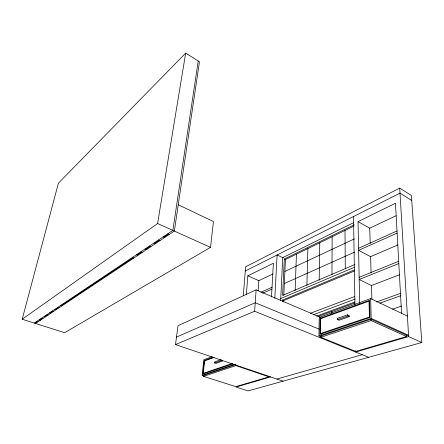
<?xml version="1.0" encoding="UTF-8"?>
<svg xmlns="http://www.w3.org/2000/svg" width="444" height="444" viewBox="0 0 444 444"><rect width="100%" height="100%" fill="white"/><g stroke="black" fill="none" stroke-linecap="round" stroke-linejoin="round"><path stroke-width="0.67" d="M331.812 313.492L331.823 311.477M331.968 274.686L332.123 236.757M321.473 336.99L318.942 335.964L319.214 317.427L370.618 298.59L407.398 316.078M320.146 318.298L319.924 334.388L370.03 317.438L369.541 300.294L320.146 318.298L321.406 318.831M320.413 333.594L320.612 318.731L369.003 301.149L369.447 316.961L320.413 333.594L321.695 334.116M320.846 337.29L320.862 336.03L371.045 319.214L406.521 335.209L406.593 336.513L355.772 351.415L320.846 337.29L371.084 320.557L406.593 336.513M319.186 280.153L319.758 242.79M306.921 285.392L307.87 248.596M295.138 290.432L296.437 254.173M283.5 302.02L283.561 300.638L354.229 271.079M283.805 295.238L285.431 259.546L354.146 226.007M280.658 300.588L282.723 257.653L353.813 222.555M282.334 301.52L282.401 300.144L354.301 269.946M354.168 224.792L284.315 259.013L282.617 295.421L354.85 264.507M274.792 298.385L277.1 254.984L283.305 257.931M271.489 297.008L273.382 263.275L247.819 275.852L246.37 294.439M258.119 291.053L258.824 280.675L272.938 273.992M256.121 289.865L178.011 325.707L175.491 344.577L254.628 311.261L256.121 289.865L320.424 317.332M243.29 295.865L245.632 266.794L399.7 188.112L411.388 195.488L421.8 342.513L248.085 390.909L235.947 387.057L270.612 376.923M235.303 364.696L203.635 375.308L203.524 376.357L235.864 365.59L235.953 364.48M214.463 362.987L221.145 360.633A1.421 1.082 72 0 1 222.483 361.089L215.79 363.431A1.404 1.082 72.3 0 0 214.463 362.987L214.574 361.927L220.64 359.779M213.287 357.237L204.329 360.5L202.875 373.981L232.556 363.936M204.085 375.863L202.131 375.241L203.818 359.707L212.143 356.654M35.831 322.15L35.503 323.454L64.646 332.7L210.517 247.358L213.442 221.567L178.255 204.751M198.229 61.011L172.849 230.392L34.305 323.071M164.879 236.141L164.668 237.507L163.187 236.857M155.605 242.319L155.383 243.689L153.913 243.057M37.357 321.628L34.904 323.26L22.2 319.23L157.587 223.515L185.681 53.091L199.467 61.788L174.348 231.069L35.503 323.454M146.698 248.252L146.464 249.622L145.016 249.012M138.14 253.957L137.895 255.322L136.463 254.728M62.154 304.584L61.838 305.927L60.578 305.5M56.56 308.314L56.238 309.657L54.989 309.235M51.143 311.916L50.81 313.264L49.578 312.859M45.887 315.418L45.554 316.766L44.328 316.367M40.787 318.814L40.454 320.157L39.244 319.769M22.2 319.23L58.408 183.189L185.681 53.091M39.849 319.963L42.374 318.276M44.944 316.566L47.547 314.829M50.194 313.059L52.886 311.266M55.617 309.446L58.392 307.592M61.211 305.711L133.028 257.798M137.179 255.028L141.42 252.198M145.743 249.317L150.15 246.376M154.651 243.373L159.241 240.309M163.925 237.185L168.714 233.988M245.293 270.99L400.005 193.14L411.743 200.477M359.668 303.374L358.042 221.634L395.476 203.224L401.576 313.453M358.042 221.634L369.735 228.183L396.02 215.74M284.893 271.412L354.356 238.911M260.883 292.28L272.039 287.257M358.574 248.268L397.014 230.952M262.626 293.268L271.933 289.105M284.338 283.538L354.573 252.12M397.13 233.1L358.613 250.333L370.607 256.638L397.841 244.938M176.496 337.074L255.222 302.741L319.197 329.165M280.758 298.518L354.595 267.21M359.152 277.328L398.69 261.294M398.817 263.57L359.19 279.504L371.484 285.548L399.694 274.67M310.278 313.336L354.762 296.498M313.703 314.607L355.172 299.084M316.65 316.1L354.845 301.959M318.265 316.472L354.856 302.991M214.18 357.414L204.59 360.9L203.247 373.349L232.251 363.508M376.556 301.937L400.466 293.373M379.875 303.124L400.599 295.776M337.362 318.431L347.702 314.768A1.765 1.088 68.2 0 0 349.151 315.412L349.162 316.694L338.805 320.324A1.748 1.093 68.6 0 0 337.368 319.702L337.362 318.431A1.737 1.088 68.4 0 0 337.706 318.814M337.368 319.702L347.713 316.056A1.776 1.093 68.4 0 1 349.162 316.694M392.552 309.157L401.642 306.071M202.131 375.241L234.471 364.363M318.942 335.964L371.201 318.392L408.552 335.276L406.571 335.864M421.8 342.513L408.635 336.58L355.672 352.059L355.65 350.677M276.884 379.054L362.226 354.706M203.524 376.357L235.781 386.607L269.036 376.851L235.864 365.59M36.758 321.434L37.956 321.817M41.769 318.082L42.985 318.476M46.931 314.624L48.163 315.029M204.329 360.5L205.639 360.939M52.264 311.061L53.508 311.472M57.759 307.381L59.019 307.809M175.491 344.577L283.072 381.157M128.244 260.228L128.949 260.517M254.628 311.261L368.675 357.309M132.312 257.509L133.738 258.086M140.698 251.898L142.141 252.497M149.423 246.065L150.877 246.681M282.401 300.144L283.561 300.638M158.502 239.988L159.979 240.631M247.819 275.852L258.824 280.675M167.965 233.655L169.458 234.321M157.587 223.515L210.517 247.358M284.315 259.013L285.431 259.546M399.7 188.112L408.635 336.58M369.735 228.183L370.202 243.362M370.601 256.477L371.106 273.043M371.484 285.464L371.9 299.267M370.618 298.59L371.201 318.392M371.045 319.214L371.084 320.557M353.535 216.522L354.928 305.039M347.702 314.768L347.713 316.056M344.999 230.475L345.299 269.025M221.772 360.012A1.415 1.077 71.6 0 1 221.545 359.868"/></g></svg>
